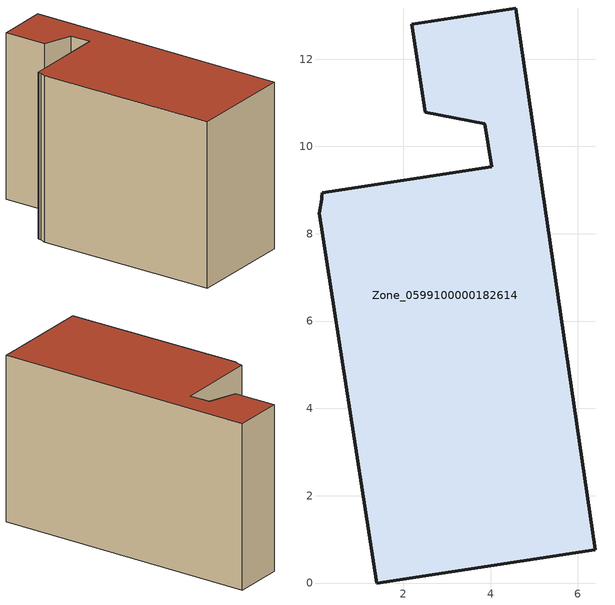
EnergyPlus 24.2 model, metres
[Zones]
Zone_0599100000182614
 floor ground (C_G): 0.14,8.94 4.02,9.53 3.87,10.52 2.5,10.78 2.19,12.8 4.58,13.17 6.4,0.76 1.39,0 0.07,8.47 0.14,8.79 0.13,8.85 z0
 wall outside (C_F): 6.4,0.76 4.58,13.17 2.19,12.8 2.5,10.78 3.87,10.52 4.02,9.53 0.14,8.94 0.13,8.85 0.14,8.79 0.07,8.47 1.39,0 6.4,0.76 z0:7.94
 roof outside (C_R): 4.02,9.53 0.14,8.94 0.13,8.85 0.14,8.79 0.07,8.47 1.39,0 6.4,0.76 4.58,13.17 2.19,12.8 2.5,10.78 3.87,10.52 z7.94
[BUILDING]
Pand.0599100000182614: North Axis=0; Terrain=City; Loads Convergence Tolerance Value=0.04; Temperature Convergence Tolerance Value=0.4; Solar Distribution=FullExterior; Maximum Number of Warmup Days=25; Minimum Number of Warmup Days=1
[Site:Location]
Rotterdam.The.Hague.AP_ZH_NLD Design_Conditions: Latitude=51.96; Longitude=4.45; Time Zone=1; Elevation=-4.5
[SITE:GROUNDTEMPERATURE:BUILDINGSURFACE]
18, 18, 18, 18, 18, 18, 18, 18, 18, 18, 18, 18
[MATERIAL] Thermal Absorptance=0.9; Solar Absorptance=0.7; Visible Absorptance=0.7
Name | Roughness | Thickness | Conductivity | Density | Specific Heat
G.TI.1975-1991 | MediumSmooth | 0.15 | 0.288461 | 540 | 1210
F.TI.1975-1991 | Rough | 0.3 | 0.230769 | 1920 | 840
R.TI.1975-1991 | MediumRough | 0.2 | 0.153846 | 1500 | 1000
[CONSTRUCTION]
C_G: G.TI.1975-1991
C_F: F.TI.1975-1991
C_R: R.TI.1975-1991
[ZONE]
Zone_0599100000182614: Type=1; Multiplier=1; Ceiling Height=Autocalculate; Volume=Autocalculate; Floor Area=autocalculate; Part of Total Floor Area=Yes
[ZONEINFILTRATION:DESIGNFLOWRATE]
Infil_Zone_0599100000182614: Zone or ZoneList or Space or SpaceList=Zone_0599100000182614; Schedule=AlwaysOn; Design Flow Rate Calculation Method=Flow/Area; Flow Rate per Floor Area=0.003; Constant Term Coefficient=1; Temperature Term Coefficient=0; Velocity Term Coefficient=0; Velocity Squared Term Coefficient=0
[HVACTEMPLATE:ZONE:IDEALLOADSAIRSYSTEM]
Zone_0599100000182614: Maximum Heating Supply Air Temperature=50; Minimum Cooling Supply Air Temperature=13; Maximum Heating Supply Air Humidity Ratio=0.0156; Minimum Cooling Supply Air Humidity Ratio=0.0077; Heating Limit=NoLimit; Cooling Limit=NoLimit; Dehumidification Control Type=ConstantSensibleHeatRatio; Cooling Sensible Heat Ratio=0.7; Dehumidification Setpoint=60; Humidification Control Type=None; Humidification Setpoint=30; Outdoor Air Method=None; Outdoor Air Flow Rate per Person=0.00944; Outdoor Air Flow Rate per Zone Floor Area=0; Outdoor Air Flow Rate per Zone=0; Demand Controlled Ventilation Type=None; Outdoor Air Economizer Type=NoEconomizer; Heat Recovery Type=None; Sensible Heat Recovery Effectiveness=0.7; Latent Heat Recovery Effectiveness=0.65
[ZONECONTROL:THERMOSTAT]
ThermostatControl_Zone_0599100000182614: Zone or ZoneList=Zone_0599100000182614; Control Type Schedule=DualSetpointControlType; Control 1=Thermostat_Zone_0599100000182614; Temperature Difference Between Cutout And Setpoint=0
[THERMOSTATSETPOINT:DUALSETPOINT]
Thermostat_Zone_0599100000182614: Heating Setpoint Temperature Schedule=HeatingSetpoint_Zone_0599100000182614; Cooling Setpoint Temperature Schedule=CoolingSetpoint_Zone_0599100000182614
[SCHEDULE:COMPACT]
HeatingSetpoint_Zone_0599100000182614: Through: 12/31, For: AllDays, Until: 24:00, 21
CoolingSetpoint_Zone_0599100000182614: Through: 12/31, For: AllDays, Until: 24:00, 24
DualSetpointControlType: Through: 12/31, For: AllDays, Until: 24:00, 4
AlwaysOn: Through: 12/31, For: AllDays, Until: 24:00, 1
